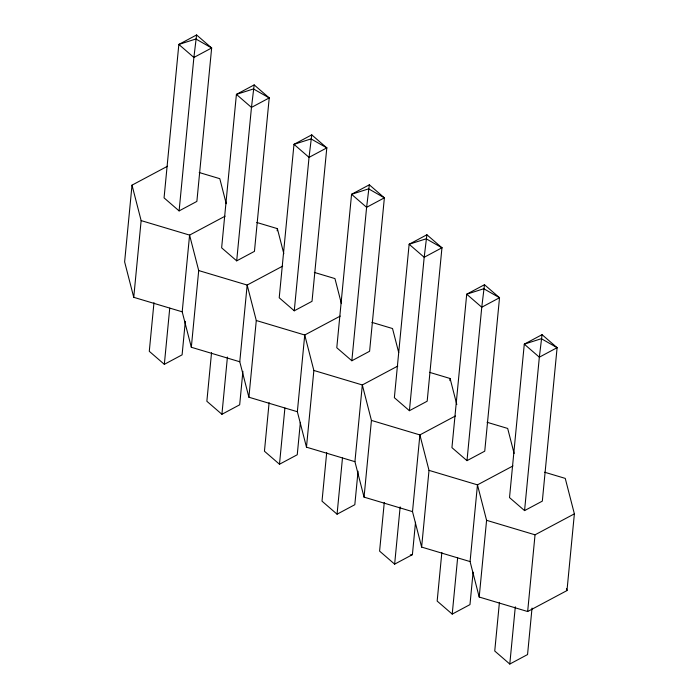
<?xml version="1.0" encoding="UTF-8"?>
<svg xmlns="http://www.w3.org/2000/svg" width="699" height="699" viewBox="0 0 699 699"><rect width="100%" height="100%" fill="white"/><g stroke="black" fill="none" stroke-linecap="round" stroke-linejoin="round"><path stroke-width="1.05" d="M167.507 166.231L132.015 185.148L124.623 261.863L133.745 297.32L182.203 311.815L191.325 347.272L239.774 361.767L248.896 397.224L297.355 411.72L306.477 447.177L354.926 461.672L364.048 497.129L412.506 511.624L421.628 547.081L470.077 561.577L479.199 597.033L527.658 611.529L566.985 590.568L574.377 513.852L565.255 478.396L544.635 472.227M133.745 297.32L141.137 220.604L132.015 185.148M153.972 302.693L149.289 351.317L164.335 364.336L182.098 354.847L185.322 321.348M164.335 364.336L169.743 308.154M179.11 210.906L193.885 57.467L196.594 34.95L211.648 47.978L196.873 201.408L179.11 210.906L164.064 197.878L178.839 44.439L196.594 34.95M182.203 311.815L189.586 235.1L225.087 216.183M191.325 347.272L198.708 270.557L189.586 235.1L141.137 220.604M211.544 352.646L206.86 401.27L221.915 414.289L239.678 404.8L242.903 371.3M221.915 414.289L227.428 357.023M236.69 260.858L251.465 107.419L254.174 84.902L269.22 97.93L254.445 251.36L236.69 260.858L221.635 247.83L236.411 94.391L254.174 84.902M239.774 361.767L247.166 285.052L282.658 266.136M248.896 397.224L256.28 320.509L247.166 285.052L198.708 270.557M277.171 230.801L277.372 228.634L256.76 222.465M269.115 402.598L264.44 451.222L279.486 464.241L297.25 454.752L300.369 422.336M279.486 464.241L284.895 408.059M294.262 310.81L309.037 157.371L311.745 134.855L326.8 147.882L312.025 301.313L294.262 310.81L279.216 297.783L293.982 144.344L311.745 134.855M297.355 411.72L304.738 335.004L340.238 316.088M306.477 447.177L313.86 370.461L304.738 335.004L256.28 320.509M326.695 452.541L322.012 501.166L337.067 514.193L354.821 504.704L358.054 471.205M337.067 514.193L342.475 458.002M351.842 360.763L366.608 207.323L369.325 184.807L384.371 197.834L369.596 351.265L351.842 360.763L336.787 347.735L351.562 194.296L369.325 184.807M354.926 461.672L362.318 384.957L397.81 366.04M364.048 497.129L371.431 420.414L362.318 384.957L313.86 370.461M384.275 502.494L379.592 551.118L394.638 564.145L412.401 554.656L415.521 522.24M394.638 564.145L400.151 506.88M409.413 410.706L424.188 257.276L426.897 234.759L441.951 247.778L427.176 401.217L409.413 410.706L394.367 397.687L409.133 244.248L426.897 234.759M412.506 511.624L419.889 434.909L455.39 415.992M421.628 547.081L429.011 470.366L419.889 434.909L371.431 420.414M449.894 380.649L450.104 378.491L429.483 372.322M441.847 552.446L437.163 601.07L452.218 614.098L469.973 604.609L473.101 572.193M452.218 614.098L457.627 557.907M466.993 460.658L481.76 307.228L484.477 284.711L499.523 297.73L484.748 451.17L466.993 460.658L451.938 447.64L466.714 294.2L484.477 284.711M470.077 561.577L477.469 484.861L512.961 465.945M479.199 597.033L486.583 520.318L477.469 484.861L429.011 470.366M499.418 602.398L494.743 651.022L509.789 664.05L527.553 654.561L532.026 608.095M509.789 664.05L515.303 606.784M524.565 510.611L539.34 357.18L542.048 334.664L557.103 347.683L542.328 501.122L524.565 510.611L509.519 497.592L524.285 344.153L542.048 334.664M527.658 611.529L535.041 534.814L574.377 513.852M410.287 554.91L412.401 554.656M199.18 172.513L219.801 178.682L226.24 203.715M314.332 272.418L334.952 278.586L341.392 303.619M371.912 322.37L392.523 328.539L398.701 352.523M487.063 422.275L507.675 428.443L514.115 453.468M486.583 520.318L535.041 534.814M566.452 588.488L566.985 590.568M450.104 378.491L456.805 404.564M277.372 228.634L283.811 253.667M211.648 47.978L193.885 57.467L178.839 44.439L195.903 38.995L211.648 47.978M269.22 97.93L251.465 107.419L236.411 94.391L253.484 88.948L269.22 97.93M326.8 147.882L309.037 157.371L293.982 144.344L311.055 138.9L326.8 147.882M384.371 197.834L366.608 207.323L351.562 194.296L368.635 188.852L384.371 197.834M441.951 247.778L424.188 257.276L409.133 244.248L426.207 238.805L441.951 247.778M499.523 297.73L481.76 307.228L466.714 294.2L483.787 288.748L499.523 297.73M557.103 347.683L539.34 357.18L524.285 344.153L541.358 338.7L557.103 347.683"/></g></svg>
